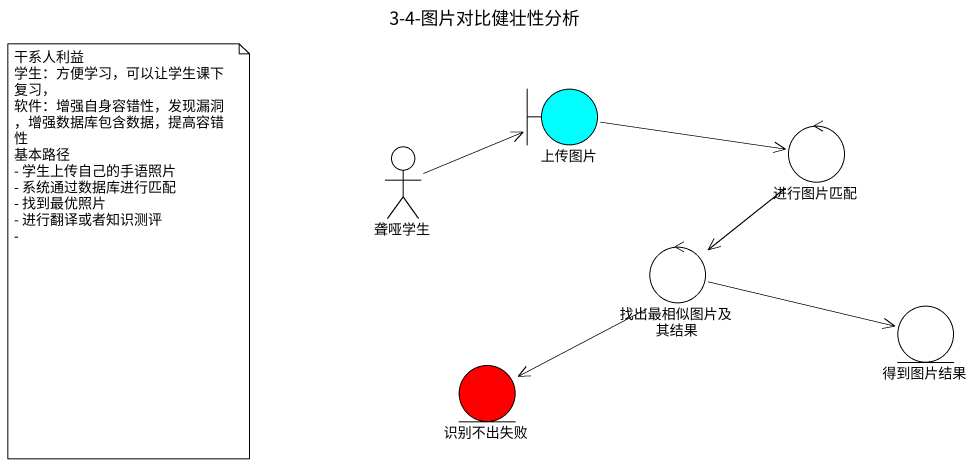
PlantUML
@startuml
title 3-4-图片对比健壮性分析
boundary 上传图片 #00FFFF
control 进行图片匹配
actor 聋哑学生
control 找出最相似图片及其结果
entity 得到图片结果
entity 识别不出失败 #FF0000
上传图片 -right-> 进行图片匹配
进行图片匹配 --> 找出最相似图片及其结果
聋哑学生 -right-> 上传图片
找出最相似图片及其结果 -right-> 得到图片结果
找出最相似图片及其结果 -left-> 识别不出失败
note as N1
  干系人利益
  学生：方便学习，可以让学生课下复习，
  软件：增强自身容错性，发现漏洞，增强数据库包含数据，提高容错性
  基本路径
  - 学生上传自己的手语照片
  - 系统通过数据库进行匹配
  - 找到最优照片
  - 进行翻译或者知识测评
  -
end note
@enduml
